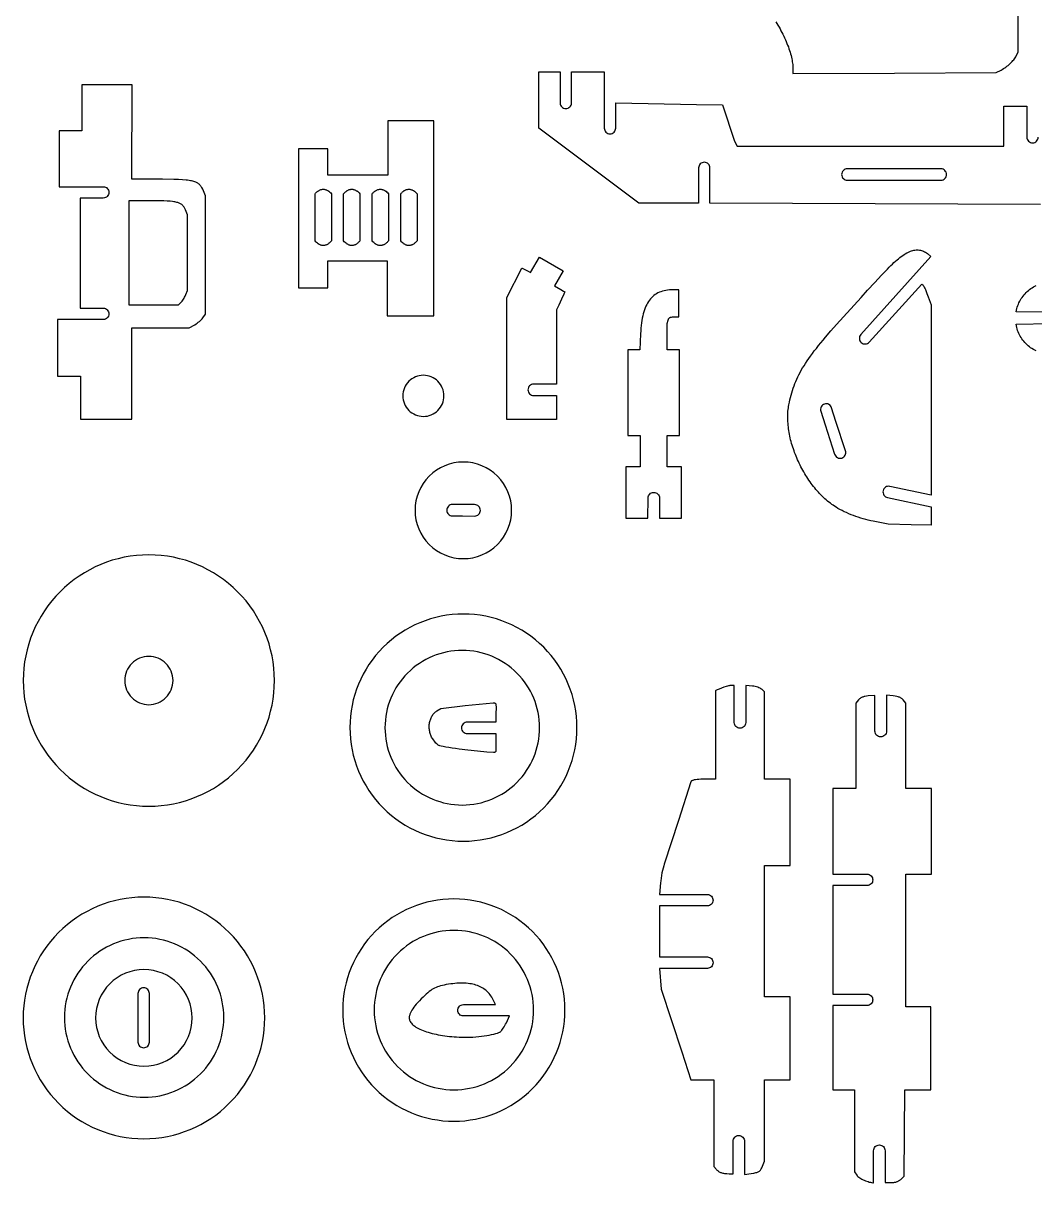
# Model space of a CAD drawing. Extents: x 0.6 to 22.3, y 16.3 to 47.
# Drawn here: x 0.6 to 11.08, y 16.55 to 28.55 of the extents above; entities that cross this region are included whole.
import ezdxf

# ---------------------------------------------------------------- set-up
doc = ezdxf.new("R2010")
doc.units = 0
doc.header["$MEASUREMENT"] = 0
doc.layers.add('LAYER_1', color=18, linetype='CONTINUOUS')

msp = doc.modelspace()

# ---------------------------------------------------------------- linework, layer by layer
at = {"layer": 'LAYER_1'}
for points in [[(8.395, 28.561), (8.406, 28.543), (8.417, 28.525), (8.428, 28.506), (8.438, 28.488), (8.448, 28.469), (8.458, 28.451), (8.467, 28.432), (8.477, 28.413), (8.485, 28.394), (8.494, 28.375), (8.502, 28.356), (8.51, 28.338), (8.517, 28.319), (8.524, 28.301), (8.53, 28.283), (8.536, 28.265), (8.542, 28.247), (8.547, 28.229), (8.552, 28.212), (8.556, 28.195), (8.559, 28.179), (8.562, 28.163), (8.565, 28.148), (8.567, 28.133), (8.569, 28.118), (8.569, 28.104), (8.57, 28.091), (8.57, 28.027), (9.622, 28.031), (10.675, 28.035), (10.727, 28.062), (10.739, 28.069), (10.751, 28.077), (10.764, 28.085), (10.775, 28.093), (10.787, 28.101), (10.798, 28.11), (10.809, 28.12), (10.82, 28.129), (10.83, 28.139), (10.84, 28.149), (10.849, 28.159), (10.857, 28.169), (10.865, 28.178), (10.872, 28.188), (10.878, 28.198), (10.883, 28.208), (10.904, 28.248), (10.904, 29.767)], [(11.238, 25.556), (10.881, 25.561), (10.885, 25.577), (10.889, 25.593), (10.893, 25.609), (10.899, 25.624), (10.905, 25.64), (10.911, 25.654), (10.919, 25.669), (10.927, 25.683), (10.935, 25.697), (10.944, 25.71), (10.953, 25.723), (10.964, 25.735), (10.974, 25.747), (10.985, 25.759), (10.997, 25.77), (11.009, 25.781), (11.021, 25.791), (11.034, 25.8), (11.047, 25.809), (11.061, 25.818), (11.075, 25.826), (11.09, 25.833)]]:
    msp.add_lwpolyline(points, dxfattribs=at)
for points in [[(11.133, 26.671), (7.713, 26.683), (7.713, 27.049, 0.414214), (7.654, 27.108, 0.414214), (7.595, 27.049), (7.595, 26.683), (6.976, 26.683), (5.941, 27.459), (5.94, 28.042), (6.161, 28.042), (6.161, 27.722, 0.414214), (6.221, 27.663, 0.414214), (6.28, 27.722), (6.28, 28.042), (6.619, 28.042), (6.619, 27.461, 0.414214), (6.678, 27.401, 0.414214), (6.737, 27.461), (6.738, 27.721), (7.572, 27.704), (7.841, 27.702), (7.968, 27.326), (7.995, 27.274), (10.756, 27.274), (10.756, 27.688), (10.993, 27.688), (10.993, 27.368, 0.414214), (11.052, 27.309, 0.414214), (11.111, 27.368)], [(11.088, 25.156), (11.074, 25.163), (11.06, 25.171), (11.046, 25.18), (11.032, 25.189), (11.019, 25.199), (11.007, 25.209), (10.995, 25.22), (10.983, 25.231), (10.972, 25.243), (10.962, 25.255), (10.952, 25.268), (10.942, 25.281), (10.933, 25.294), (10.925, 25.308), (10.917, 25.322), (10.91, 25.337), (10.903, 25.352), (10.897, 25.368), (10.892, 25.383), (10.888, 25.399), (10.884, 25.415), (10.881, 25.432), (11.238, 25.438, 0.414214)]]:
    msp.add_lwpolyline(points, format="xyb", dxfattribs=at)
for points in [[(0.961, 25.48), (0.961, 24.893), (1.197, 24.893), (1.197, 24.449), (1.729, 24.449), (1.729, 25.395), (2.323, 25.395), (2.381, 25.427), (2.393, 25.435), (2.405, 25.443), (2.417, 25.452), (2.429, 25.461), (2.44, 25.471), (2.45, 25.48), (2.458, 25.489), (2.464, 25.497), (2.49, 25.535), (2.49, 26.762), (2.472, 26.812), (2.462, 26.831), (2.452, 26.848), (2.447, 26.855), (2.442, 26.862), (2.437, 26.869), (2.432, 26.875), (2.426, 26.88), (2.42, 26.886), (2.413, 26.89), (2.406, 26.895), (2.398, 26.899), (2.39, 26.903), (2.381, 26.906), (2.371, 26.909), (2.36, 26.912), (2.348, 26.914), (2.335, 26.917), (2.321, 26.919), (2.306, 26.921), (2.29, 26.922), (2.253, 26.925), (2.211, 26.928), (2.163, 26.93), (2.045, 26.933), (1.728, 26.933), (1.732, 27.908), (1.212, 27.908), (1.212, 27.434), (0.976, 27.434), (0.976, 26.855), (1.433, 26.855, -0.414214), (1.492, 26.796, -0.414214), (1.433, 26.737), (1.195, 26.737), (1.195, 25.598), (1.433, 25.598, -0.414214), (1.492, 25.539, -0.414214), (1.433, 25.48)], [(9.135, 27.04, 0.414214), (9.076, 26.981, 0.414214), (9.135, 26.922), (10.103, 26.922, 0.414214), (10.162, 26.981, 0.414214), (10.103, 27.04)], [(10, 26.134), (9.274, 25.326, 0.414214), (9.279, 25.242, 0.414214), (9.362, 25.247), (9.905, 25.847), (9.91, 25.843), (9.915, 25.838), (9.921, 25.832), (9.926, 25.825), (9.93, 25.817), (9.935, 25.808), (9.94, 25.799), (9.944, 25.79), (9.952, 25.77), (9.959, 25.75), (9.965, 25.732), (9.97, 25.716), (10.001, 25.632), (10.001, 23.663), (9.575, 23.754, 0.414214), (9.505, 23.709, 0.414214), (9.55, 23.638), (10.001, 23.542), (10.001, 23.354), (9.794, 23.356), (9.558, 23.364), (9.403, 23.394), (9.377, 23.399), (9.351, 23.405), (9.325, 23.411), (9.3, 23.418), (9.274, 23.426), (9.248, 23.434), (9.223, 23.443), (9.198, 23.452), (9.173, 23.461), (9.149, 23.471), (9.125, 23.482), (9.102, 23.492), (9.08, 23.503), (9.058, 23.515), (9.037, 23.526), (9.018, 23.538), (9.003, 23.548), (8.988, 23.558), (8.973, 23.568), (8.959, 23.579), (8.944, 23.59), (8.93, 23.602), (8.916, 23.614), (8.902, 23.626), (8.888, 23.639), (8.874, 23.652), (8.861, 23.666), (8.848, 23.68), (8.835, 23.694), (8.822, 23.708), (8.809, 23.723), (8.797, 23.738), (8.784, 23.754), (8.772, 23.769), (8.76, 23.785), (8.749, 23.801), (8.737, 23.818), (8.726, 23.834), (8.715, 23.851), (8.705, 23.868), (8.694, 23.885), (8.684, 23.903), (8.674, 23.921), (8.664, 23.938), (8.655, 23.956), (8.646, 23.974), (8.637, 23.993), (8.628, 24.011), (8.62, 24.029), (8.612, 24.048), (8.604, 24.067), (8.597, 24.085), (8.589, 24.104), (8.583, 24.123), (8.576, 24.142), (8.57, 24.161), (8.564, 24.18), (8.558, 24.199), (8.553, 24.218), (8.548, 24.237), (8.544, 24.256), (8.54, 24.275), (8.536, 24.294), (8.532, 24.312), (8.529, 24.331), (8.527, 24.35), (8.524, 24.368), (8.522, 24.387), (8.521, 24.405), (8.519, 24.424), (8.519, 24.442), (8.518, 24.46), (8.518, 24.478), (8.518, 24.496), (8.519, 24.513), (8.52, 24.531), (8.522, 24.548), (8.524, 24.565), (8.527, 24.582), (8.53, 24.598), (8.535, 24.624), (8.54, 24.649), (8.546, 24.674), (8.553, 24.699), (8.559, 24.723), (8.567, 24.746), (8.574, 24.77), (8.583, 24.793), (8.592, 24.817), (8.601, 24.84), (8.611, 24.863), (8.622, 24.886), (8.633, 24.909), (8.645, 24.932), (8.658, 24.955), (8.672, 24.979), (8.687, 25.003), (8.702, 25.027), (8.718, 25.052), (8.735, 25.077), (8.754, 25.102), (8.773, 25.128), (8.793, 25.155), (8.814, 25.182), (8.836, 25.21), (8.859, 25.239), (8.884, 25.268), (8.909, 25.298), (8.964, 25.362), (9.024, 25.429), (9.277, 25.71), (9.344, 25.783), (9.418, 25.863), (9.489, 25.939), (9.55, 26.003), (9.567, 26.021), (9.584, 26.038), (9.601, 26.054), (9.617, 26.069), (9.633, 26.084), (9.649, 26.097), (9.664, 26.11), (9.679, 26.122), (9.693, 26.133), (9.708, 26.143), (9.722, 26.152), (9.735, 26.161), (9.749, 26.169), (9.762, 26.175), (9.775, 26.181), (9.787, 26.187), (9.8, 26.191), (9.812, 26.195), (9.824, 26.197), (9.835, 26.199), (9.847, 26.201), (9.858, 26.201), (9.869, 26.201), (9.88, 26.199), (9.891, 26.197), (9.902, 26.195), (9.912, 26.191), (9.923, 26.187), (9.933, 26.182), (9.943, 26.176), (9.954, 26.169), (9.964, 26.162)], [(5.95, 26.126), (6.194, 25.985), (6.104, 25.829), (6.17, 25.791), (6.197, 25.775), (6.209, 25.768), (6.209, 25.766), (6.207, 25.761), (6.2, 25.744), (6.176, 25.69), (6.147, 25.629), (6.123, 25.58), (6.123, 24.812), (5.888, 24.812, 0.414214), (5.829, 24.753, 0.414214), (5.888, 24.694), (6.123, 24.694), (6.123, 24.446), (5.859, 24.446), (5.61, 24.446), (5.61, 25.709), (5.764, 26.011), (5.765, 26.011), (5.768, 26.011), (5.776, 26.008), (5.788, 26.002), (5.802, 25.996), (5.831, 25.98), (5.854, 25.968)], [(7.071, 23.424), (7.072, 23.633, -0.414214), (7.131, 23.692, -0.414214), (7.19, 23.633), (7.19, 23.424), (7.419, 23.424), (7.419, 23.956), (7.271, 23.956), (7.271, 24.281), (7.396, 24.281), (7.396, 25.168), (7.271, 25.168), (7.271, 25.441), (7.28, 25.474), (7.283, 25.483), (7.285, 25.487), (7.287, 25.491), (7.289, 25.494), (7.291, 25.496), (7.294, 25.499), (7.297, 25.501), (7.301, 25.503), (7.305, 25.504), (7.309, 25.505), (7.314, 25.506), (7.325, 25.507), (7.339, 25.508), (7.389, 25.508), (7.389, 25.788), (7.334, 25.788), (7.313, 25.788), (7.293, 25.787), (7.274, 25.785), (7.256, 25.782), (7.238, 25.778), (7.221, 25.774), (7.204, 25.768), (7.189, 25.762), (7.174, 25.755), (7.159, 25.747), (7.145, 25.738), (7.132, 25.729), (7.12, 25.718), (7.108, 25.706), (7.097, 25.694), (7.086, 25.681), (7.076, 25.666), (7.067, 25.651), (7.058, 25.635), (7.05, 25.618), (7.042, 25.6), (7.035, 25.581), (7.028, 25.561), (7.022, 25.54), (7.017, 25.518), (7.012, 25.494), (7.008, 25.47), (7.004, 25.445), (7.001, 25.419), (6.998, 25.392), (6.996, 25.363), (6.994, 25.334), (6.986, 25.168), (6.864, 25.168), (6.864, 24.281), (6.99, 24.281), (6.99, 23.956), (6.842, 23.956), (6.842, 23.424)], [(4.746, 24.903, 0.414214), (4.534, 24.691, 0.414214), (4.746, 24.478, 0.414214), (4.959, 24.691, 0.414214)], [(9.017, 24.426), (8.972, 24.568, 0.414214), (8.898, 24.606, 0.414214), (8.86, 24.531), (8.905, 24.39), (9.003, 24.086, 0.414214), (9.077, 24.047, 0.414214), (9.115, 24.122)], [(5.16, 24.006, 0.414214), (4.66, 23.506, 0.414214), (5.16, 23.006, 0.414214), (5.66, 23.506, 0.414214)], [(5.151, 23.448), (5.277, 23.447, 0.414214), (5.336, 23.506, 0.414214), (5.277, 23.565), (5.14, 23.566), (5.047, 23.566, 0.414214), (4.988, 23.507, 0.414214), (5.047, 23.448)], [(1.905, 23.045, 0.414214), (0.605, 21.745, 0.414214), (1.905, 20.445, 0.414214), (3.205, 21.745, 0.414214)], [(5.161, 22.433, 0.414214), (3.986, 21.258, 0.414214), (5.161, 20.083, 0.414214), (6.336, 21.258, 0.414214)], [(1.905, 21.995, 0.414214), (1.655, 21.745, 0.414214), (1.905, 21.495, 0.414214), (2.155, 21.745, 0.414214)], [(5.149, 22.057, 0.414214), (4.349, 21.257, 0.414214), (5.149, 20.457, 0.414214), (5.949, 21.257, 0.414214)], [(7.965, 21.692), (7.92, 21.692), (7.913, 21.691), (7.903, 21.69), (7.893, 21.687), (7.882, 21.684), (7.857, 21.676), (7.832, 21.667), (7.808, 21.657), (7.788, 21.649), (7.774, 21.643), (7.769, 21.64), (7.769, 20.724), (7.737, 20.725), (7.7, 20.725), (7.659, 20.725), (7.639, 20.724), (7.618, 20.724), (7.599, 20.722), (7.581, 20.721), (7.564, 20.719), (7.549, 20.716), (7.542, 20.714), (7.536, 20.712), (7.531, 20.711), (7.526, 20.708), (7.523, 20.706), (7.519, 20.704), (7.517, 20.701), (7.516, 20.698), (7.388, 20.296), (7.24, 19.845), (7.234, 19.826), (7.228, 19.804), (7.222, 19.78), (7.216, 19.754), (7.211, 19.727), (7.207, 19.7), (7.203, 19.674), (7.2, 19.65), (7.191, 19.531), (7.686, 19.531, -0.414214), (7.745, 19.472, -0.414214), (7.686, 19.413), (7.191, 19.413), (7.191, 18.885), (7.686, 18.885, -0.414214), (7.745, 18.825, -0.414214), (7.686, 18.766), (7.19, 18.766), (7.209, 18.552), (7.423, 17.902), (7.516, 17.614), (7.753, 17.614), (7.753, 16.716), (7.78, 16.685), (7.785, 16.68), (7.791, 16.675), (7.796, 16.67), (7.802, 16.666), (7.808, 16.662), (7.815, 16.659), (7.821, 16.656), (7.829, 16.653), (7.837, 16.651), (7.845, 16.648), (7.854, 16.647), (7.864, 16.645), (7.874, 16.644), (7.886, 16.643), (7.911, 16.641), (7.952, 16.639), (7.952, 16.978, -0.414214), (8.011, 17.037, -0.414214), (8.07, 16.978), (8.07, 16.635), (8.138, 16.644), (8.166, 16.648), (8.178, 16.65), (8.189, 16.653), (8.198, 16.655), (8.206, 16.658), (8.213, 16.661), (8.22, 16.664), (8.225, 16.669), (8.23, 16.673), (8.235, 16.679), (8.239, 16.685), (8.243, 16.693), (8.248, 16.701), (8.256, 16.721), (8.277, 16.771), (8.277, 17.614), (8.543, 17.614), (8.543, 18.471), (8.277, 18.471), (8.277, 19.83), (8.543, 19.83), (8.543, 20.724), (8.277, 20.724), (8.277, 21.629), (8.248, 21.655), (8.245, 21.657), (8.241, 21.66), (8.231, 21.665), (8.22, 21.67), (8.208, 21.675), (8.194, 21.679), (8.18, 21.683), (8.166, 21.686), (8.152, 21.688), (8.083, 21.695), (8.083, 21.31, -0.414214), (8.024, 21.251, -0.414214), (7.965, 21.31)], [(5.473, 20.999), (5.403, 21.005), (5.307, 21.015), (5.205, 21.026), (5.117, 21.035), (5.08, 21.04), (5.044, 21.045), (5.01, 21.051), (4.979, 21.056), (4.953, 21.061), (4.932, 21.065), (4.916, 21.069), (4.91, 21.071), (4.907, 21.072), (4.901, 21.076), (4.894, 21.082), (4.886, 21.09), (4.877, 21.098), (4.869, 21.108), (4.86, 21.119), (4.851, 21.13), (4.843, 21.141), (4.838, 21.15), (4.832, 21.159), (4.828, 21.168), (4.824, 21.178), (4.82, 21.188), (4.817, 21.197), (4.814, 21.207), (4.812, 21.218), (4.81, 21.228), (4.809, 21.238), (4.808, 21.248), (4.807, 21.259), (4.807, 21.269), (4.808, 21.279), (4.808, 21.29), (4.81, 21.3), (4.811, 21.31), (4.814, 21.32), (4.816, 21.33), (4.819, 21.339), (4.823, 21.349), (4.826, 21.358), (4.831, 21.367), (4.835, 21.375), (4.84, 21.384), (4.846, 21.392), (4.852, 21.399), (4.858, 21.407), (4.864, 21.413), (4.871, 21.42), (4.879, 21.426), (4.887, 21.431), (4.927, 21.457), (5.18, 21.486), (5.468, 21.514), (5.479, 21.514), (5.483, 21.513), (5.487, 21.512), (5.49, 21.51), (5.493, 21.508), (5.495, 21.505), (5.496, 21.5), (5.498, 21.495), (5.498, 21.488), (5.499, 21.48), (5.499, 21.471), (5.499, 21.447), (5.497, 21.416), (5.497, 21.314), (5.2, 21.314, 0.414214), (5.141, 21.255, 0.414214), (5.2, 21.196), (5.497, 21.196), (5.497, 21.017), (5.497, 21.012), (5.495, 21.009), (5.493, 21.006), (5.49, 21.003), (5.486, 21.002), (5.482, 21), (5.478, 20.999)], [(9.421, 21.591), (9.352, 21.585), (9.333, 21.582), (9.316, 21.58), (9.308, 21.578), (9.301, 21.576), (9.294, 21.574), (9.288, 21.572), (9.282, 21.569), (9.276, 21.566), (9.271, 21.563), (9.266, 21.56), (9.261, 21.557), (9.257, 21.553), (9.253, 21.549), (9.249, 21.544), (9.223, 21.511), (9.221, 20.628), (8.986, 20.628), (8.986, 19.741), (9.339, 19.741, -0.414214), (9.398, 19.682, -0.414214), (9.339, 19.623), (8.986, 19.623), (8.986, 18.5), (9.339, 18.5, -0.414214), (9.398, 18.441, -0.414214), (9.339, 18.382), (8.986, 18.381), (8.986, 17.51), (9.208, 17.511), (9.208, 16.66), (9.232, 16.626), (9.235, 16.622), (9.238, 16.619), (9.245, 16.612), (9.253, 16.605), (9.263, 16.598), (9.274, 16.592), (9.285, 16.586), (9.297, 16.58), (9.31, 16.574), (9.323, 16.569), (9.336, 16.564), (9.349, 16.56), (9.361, 16.556), (9.374, 16.553), (9.386, 16.55), (9.397, 16.549), (9.407, 16.548), (9.407, 16.88, -0.414214), (9.466, 16.939, -0.414214), (9.525, 16.88), (9.525, 16.55), (9.584, 16.55), (9.601, 16.551), (9.616, 16.552), (9.623, 16.553), (9.63, 16.554), (9.637, 16.556), (9.643, 16.558), (9.649, 16.56), (9.655, 16.562), (9.661, 16.565), (9.666, 16.568), (9.671, 16.571), (9.677, 16.575), (9.682, 16.579), (9.687, 16.583), (9.724, 16.617), (9.731, 17.511), (9.998, 17.511), (9.998, 18.367), (9.74, 18.367), (9.74, 19.742), (10.006, 19.742), (10.006, 20.628), (9.74, 20.628), (9.74, 21.511), (9.713, 21.544), (9.709, 21.549), (9.705, 21.553), (9.701, 21.557), (9.696, 21.56), (9.692, 21.563), (9.686, 21.566), (9.681, 21.569), (9.675, 21.572), (9.669, 21.574), (9.662, 21.576), (9.647, 21.58), (9.63, 21.582), (9.61, 21.585), (9.54, 21.592), (9.54, 21.221, -0.414214), (9.48, 21.161, -0.414214), (9.421, 21.221)], [(1.854, 19.504, 0.414214), (0.604, 18.254, 0.414214), (1.854, 17.004, 0.414214), (3.104, 18.254, 0.414214)], [(5.062, 19.485, 0.414214), (3.912, 18.335, 0.414214), (5.062, 17.185, 0.414214), (6.212, 18.335, 0.414214)], [(1.856, 19.083, 0.414214), (1.031, 18.258, 0.414214), (1.856, 17.433, 0.414214), (2.681, 18.258, 0.414214)], [(5.062, 19.16, 0.414214), (4.237, 18.335, 0.414214), (5.062, 17.51, 0.414214), (5.887, 18.335, 0.414214)], [(1.854, 18.754, 0.414214), (1.354, 18.254, 0.414214), (1.854, 17.754, 0.414214), (2.354, 18.254, 0.414214)], [(5.494, 18.392), (5.469, 18.441), (5.462, 18.455), (5.454, 18.468), (5.446, 18.481), (5.437, 18.493), (5.428, 18.505), (5.418, 18.516), (5.407, 18.526), (5.396, 18.536), (5.385, 18.545), (5.373, 18.554), (5.361, 18.562), (5.348, 18.569), (5.334, 18.576), (5.321, 18.582), (5.306, 18.588), (5.291, 18.593), (5.276, 18.598), (5.26, 18.602), (5.243, 18.605), (5.226, 18.608), (5.209, 18.611), (5.191, 18.612), (5.173, 18.613), (5.154, 18.614), (5.134, 18.614), (5.114, 18.613), (5.093, 18.612), (5.072, 18.61), (5.051, 18.608), (5.029, 18.605), (5.006, 18.602), (4.983, 18.598), (4.962, 18.594), (4.943, 18.59), (4.925, 18.585), (4.908, 18.58), (4.893, 18.575), (4.878, 18.569), (4.863, 18.563), (4.849, 18.555), (4.835, 18.547), (4.822, 18.537), (4.807, 18.527), (4.793, 18.514), (4.777, 18.501), (4.761, 18.486), (4.743, 18.469), (4.724, 18.45), (4.705, 18.431), (4.688, 18.413), (4.673, 18.396), (4.659, 18.379), (4.647, 18.364), (4.636, 18.348), (4.627, 18.334), (4.619, 18.319), (4.612, 18.306), (4.607, 18.293), (4.605, 18.287), (4.603, 18.28), (4.602, 18.274), (4.601, 18.268), (4.601, 18.262), (4.6, 18.257), (4.601, 18.251), (4.601, 18.245), (4.602, 18.24), (4.603, 18.235), (4.604, 18.229), (4.606, 18.224), (4.61, 18.216), (4.615, 18.207), (4.622, 18.199), (4.629, 18.19), (4.638, 18.182), (4.647, 18.174), (4.658, 18.167), (4.67, 18.159), (4.683, 18.151), (4.696, 18.144), (4.711, 18.137), (4.726, 18.13), (4.743, 18.124), (4.76, 18.117), (4.778, 18.111), (4.797, 18.105), (4.816, 18.1), (4.836, 18.094), (4.857, 18.089), (4.878, 18.085), (4.9, 18.08), (4.922, 18.076), (4.945, 18.072), (4.969, 18.069), (4.992, 18.065), (5.017, 18.063), (5.041, 18.06), (5.066, 18.058), (5.091, 18.057), (5.117, 18.055), (5.142, 18.055), (5.168, 18.054), (5.198, 18.054), (5.229, 18.055), (5.259, 18.056), (5.289, 18.058), (5.319, 18.061), (5.348, 18.064), (5.376, 18.068), (5.403, 18.071), (5.429, 18.076), (5.453, 18.081), (5.475, 18.086), (5.495, 18.091), (5.512, 18.096), (5.527, 18.102), (5.533, 18.105), (5.539, 18.108), (5.544, 18.111), (5.548, 18.114), (5.553, 18.119), (5.559, 18.126), (5.566, 18.136), (5.574, 18.147), (5.582, 18.16), (5.59, 18.174), (5.598, 18.188), (5.606, 18.203), (5.639, 18.274), (5.161, 18.274, -0.414214), (5.102, 18.333, -0.414214), (5.161, 18.392)], [(1.792, 18.186), (1.792, 18.004, 0.414214), (1.851, 17.945, 0.414214), (1.91, 18.004), (1.91, 18.186), (1.91, 18.506, 0.414214), (1.851, 18.565, 0.414214), (1.792, 18.506)]]:
    msp.add_lwpolyline(points, format="xyb", close=True, dxfattribs=at)
for points in [[(4.853, 25.519), (4.854, 25.519), (4.854, 27.536), (4.379, 27.536), (4.379, 26.974), (3.758, 26.974), (3.758, 27.246), (3.455, 27.246), (3.455, 25.807), (3.758, 25.807), (3.758, 26.088), (4.372, 26.088), (4.371, 25.519)], [(3.625, 26.781), (3.63, 26.787), (3.635, 26.792), (3.64, 26.797), (3.645, 26.802), (3.65, 26.806), (3.656, 26.81), (3.661, 26.814), (3.667, 26.817), (3.672, 26.82), (3.678, 26.822), (3.684, 26.825), (3.69, 26.826), (3.696, 26.827), (3.702, 26.828), (3.708, 26.829), (3.714, 26.829), (3.72, 26.828), (3.726, 26.827), (3.731, 26.826), (3.737, 26.824), (3.743, 26.822), (3.748, 26.82), (3.754, 26.817), (3.759, 26.814), (3.764, 26.81), (3.769, 26.807), (3.778, 26.799), (3.787, 26.79), (3.794, 26.781), (3.794, 26.295), (3.789, 26.289), (3.784, 26.283), (3.779, 26.278), (3.774, 26.273), (3.769, 26.269), (3.764, 26.265), (3.758, 26.261), (3.753, 26.258), (3.747, 26.255), (3.742, 26.253), (3.736, 26.251), (3.73, 26.249), (3.724, 26.248), (3.718, 26.247), (3.712, 26.247), (3.705, 26.247), (3.7, 26.247), (3.694, 26.248), (3.688, 26.249), (3.682, 26.251), (3.677, 26.253), (3.671, 26.256), (3.666, 26.258), (3.661, 26.262), (3.656, 26.265), (3.651, 26.269), (3.641, 26.277), (3.633, 26.286), (3.625, 26.295)], [(3.921, 26.781), (3.926, 26.787), (3.931, 26.792), (3.936, 26.797), (3.941, 26.802), (3.946, 26.806), (3.951, 26.81), (3.957, 26.814), (3.962, 26.817), (3.968, 26.82), (3.973, 26.822), (3.979, 26.825), (3.985, 26.826), (3.991, 26.827), (3.997, 26.828), (4.003, 26.829), (4.01, 26.829), (4.015, 26.828), (4.021, 26.827), (4.027, 26.826), (4.033, 26.824), (4.038, 26.822), (4.044, 26.82), (4.049, 26.817), (4.054, 26.814), (4.059, 26.81), (4.064, 26.807), (4.074, 26.799), (4.082, 26.79), (4.09, 26.781), (4.09, 26.295), (4.085, 26.289), (4.08, 26.283), (4.075, 26.278), (4.07, 26.273), (4.065, 26.269), (4.059, 26.265), (4.054, 26.261), (4.048, 26.258), (4.043, 26.255), (4.037, 26.253), (4.031, 26.251), (4.025, 26.249), (4.019, 26.248), (4.013, 26.247), (4.007, 26.247), (4.001, 26.247), (3.995, 26.247), (3.989, 26.248), (3.984, 26.249), (3.978, 26.251), (3.972, 26.253), (3.967, 26.256), (3.961, 26.258), (3.956, 26.262), (3.951, 26.265), (3.946, 26.269), (3.937, 26.277), (3.928, 26.286), (3.921, 26.295)], [(4.216, 26.781), (4.221, 26.787), (4.226, 26.792), (4.231, 26.797), (4.236, 26.802), (4.241, 26.806), (4.247, 26.81), (4.252, 26.814), (4.258, 26.817), (4.263, 26.82), (4.269, 26.822), (4.275, 26.825), (4.281, 26.826), (4.287, 26.827), (4.293, 26.828), (4.299, 26.829), (4.305, 26.829), (4.311, 26.828), (4.317, 26.827), (4.322, 26.826), (4.328, 26.824), (4.334, 26.822), (4.339, 26.82), (4.345, 26.817), (4.35, 26.814), (4.355, 26.81), (4.36, 26.807), (4.369, 26.799), (4.378, 26.79), (4.385, 26.781), (4.385, 26.295), (4.38, 26.289), (4.375, 26.283), (4.37, 26.278), (4.365, 26.273), (4.36, 26.269), (4.355, 26.265), (4.349, 26.261), (4.344, 26.258), (4.338, 26.255), (4.333, 26.253), (4.327, 26.251), (4.321, 26.249), (4.315, 26.248), (4.309, 26.247), (4.303, 26.247), (4.296, 26.247), (4.291, 26.247), (4.285, 26.248), (4.279, 26.249), (4.273, 26.251), (4.268, 26.253), (4.262, 26.256), (4.257, 26.258), (4.252, 26.262), (4.247, 26.265), (4.242, 26.269), (4.232, 26.277), (4.224, 26.286), (4.216, 26.295)], [(4.512, 26.781), (4.517, 26.787), (4.522, 26.792), (4.527, 26.797), (4.532, 26.802), (4.537, 26.806), (4.542, 26.81), (4.548, 26.814), (4.553, 26.817), (4.559, 26.82), (4.564, 26.822), (4.57, 26.825), (4.576, 26.826), (4.582, 26.827), (4.588, 26.828), (4.594, 26.829), (4.601, 26.829), (4.606, 26.828), (4.612, 26.827), (4.618, 26.826), (4.624, 26.824), (4.629, 26.822), (4.635, 26.82), (4.64, 26.817), (4.645, 26.814), (4.65, 26.81), (4.655, 26.807), (4.665, 26.799), (4.673, 26.79), (4.681, 26.781), (4.681, 26.295), (4.676, 26.289), (4.671, 26.283), (4.666, 26.278), (4.661, 26.273), (4.656, 26.269), (4.65, 26.265), (4.645, 26.261), (4.639, 26.258), (4.634, 26.255), (4.628, 26.253), (4.622, 26.251), (4.616, 26.249), (4.61, 26.248), (4.604, 26.247), (4.598, 26.247), (4.592, 26.247), (4.586, 26.247), (4.58, 26.248), (4.575, 26.249), (4.569, 26.251), (4.563, 26.253), (4.558, 26.256), (4.552, 26.258), (4.547, 26.262), (4.542, 26.265), (4.537, 26.269), (4.528, 26.277), (4.519, 26.286), (4.512, 26.295)], [(1.955, 25.631), (2.211, 25.631), (2.243, 25.665), (2.249, 25.672), (2.256, 25.681), (2.263, 25.69), (2.269, 25.7), (2.275, 25.711), (2.281, 25.721), (2.286, 25.73), (2.289, 25.739), (2.305, 25.781), (2.305, 26.563), (2.284, 26.615), (2.277, 26.629), (2.273, 26.636), (2.27, 26.642), (2.266, 26.648), (2.261, 26.654), (2.257, 26.659), (2.252, 26.664), (2.246, 26.669), (2.24, 26.673), (2.234, 26.677), (2.227, 26.681), (2.22, 26.684), (2.212, 26.687), (2.204, 26.69), (2.194, 26.693), (2.185, 26.695), (2.174, 26.697), (2.163, 26.699), (2.15, 26.701), (2.124, 26.704), (2.093, 26.706), (2.059, 26.708), (2.02, 26.709), (1.977, 26.71), (1.929, 26.71), (1.699, 26.71), (1.699, 25.631)]]:
    msp.add_lwpolyline(points, close=True, dxfattribs=at)

doc.saveas('drawing.dxf')
